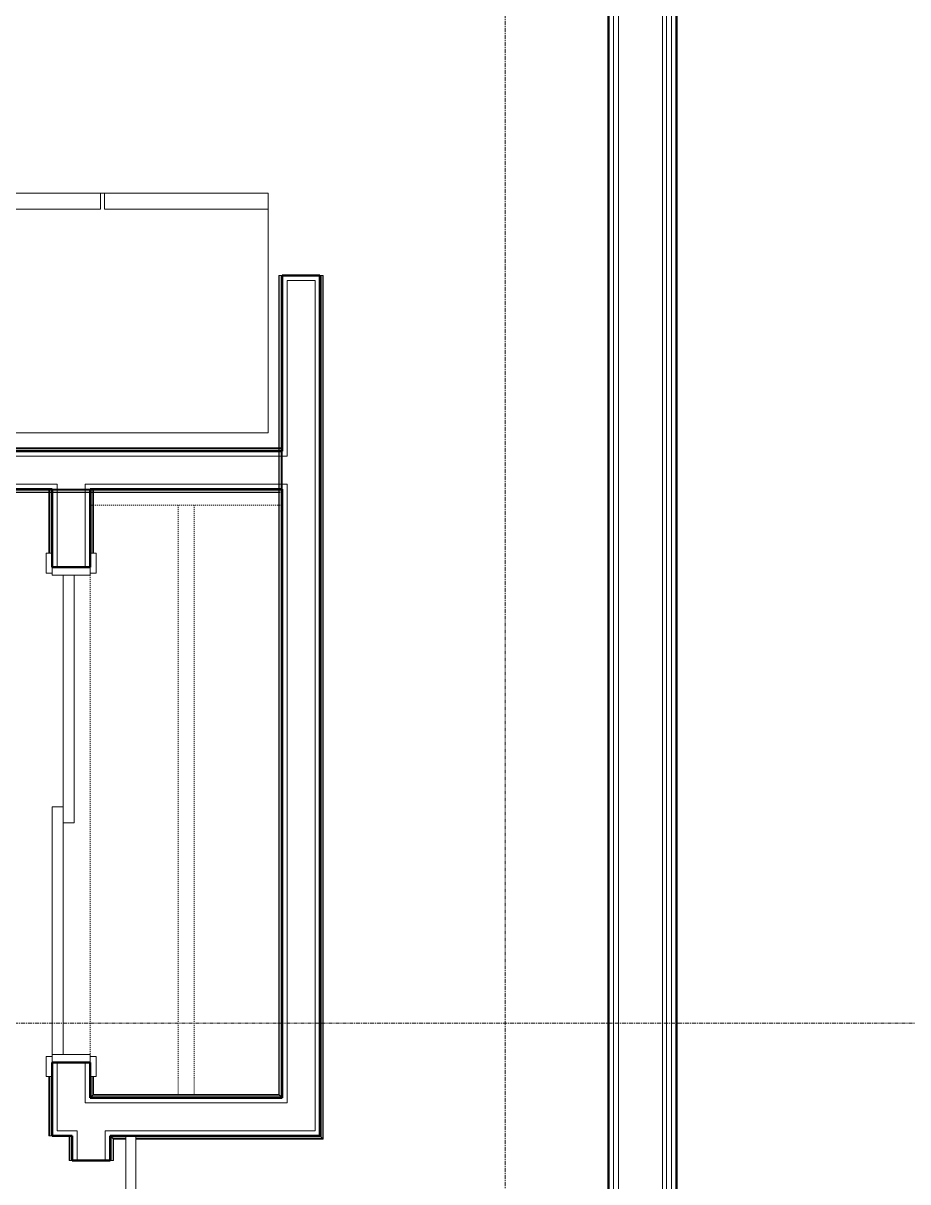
# Model space of a CAD drawing. Header units: inches. Extents: x -4218 to -1830, y 9767 to 12426.
# Drawn here: x -3214.6 to -3103.9, y 11827.3 to 11972.3 of the extents above; entities that cross this region are included whole.
import ezdxf

# ---------------------------------------------------------------- set-up
doc = ezdxf.new("R2010")
doc.units = ezdxf.units.IN
doc.header["$MEASUREMENT"] = 0
doc.linetypes.add('Dash', pattern=[0.25, 0.125, -0.125])
doc.linetypes.add('Grid Line 1_2_', pattern=[0.875, 0.5, -0.125, 0.125, -0.125])
for name, color, linetype, lineweight in [('0-1', 7, 'Continuous', 5), ('0-2', 253, 'Continuous', 9), ('A-DOOR-1', 7, 'Continuous', 9), ('A-DOOR-2', 50, 'Continuous', 20), ('A-DOOR-3', 250, 'Continuous', 50), ('A-DOOR-FRAM-1', 50, 'Continuous', 20), ('A-WALL-1', 250, 'Continuous', 50), ('A-WALL-2', 10, 'Continuous', 13), ('A-WALL-3', 254, 'Continuous', 9), ('A-WALL-4', 253, 'Continuous', 9), ('A-WALL-5', 252, 'Continuous', 9), ('A-WALL-6', 7, 'Continuous', 9), ('I-WALL-1', 250, 'Continuous', 50), ('I-WALL-4', 252, 'Continuous', 9), ('Q-CASE-HDLN-1', 7, 'Dash', 9), ('Q-SPCQ-1', 7, 'Continuous', 9), ('S-GRID-1', 1, 'Grid Line 1_2_', 9)]:
    doc.layers.add(name, color=color, linetype=linetype, lineweight=lineweight)

# ---------------------------------------------------------------- blocks, each defined once
blk = doc.blocks.new('Basic Wall _ INT - W4BØF - _5_8 GYP - 2X4 WOOD_BATT_ - 5_8 GYP_ - ___-3182027-BACKGROUND - 3RD FLOOR')
at = {"layer": 'A-WALL-4'}
for p, q in [((-3203.72, 11833.07), (-3203.75, 11833.1)), ((-3203.55, 11832.9), (-3203.61, 11832.96)), ((-3203.4, 11832.75), (-3203.54, 11832.89)), ((-3203.34, 11832.68), (-3203.4, 11832.75)), ((-3203.75, 11743.36), (-3203.75, 11742.74)), ((-3203.75, 11742.72), (-3203.72, 11742.72)), ((-3203.61, 11742.72), (-3203.55, 11742.72)), ((-3203.54, 11742.72), (-3203.4, 11742.72)), ((-3203.4, 11742.74), (-3203.4, 11743.36)), ((-3203.4, 11742.72), (-3203.34, 11742.72))]:
    blk.add_line(p, q, dxfattribs=at)
at = {"layer": 'A-WALL-5'}
for p, q in [((-3203.75, 11833.1), (-3203.75, 11830)), ((-3203.4, 11830), (-3203.4, 11832.75)), ((-3203.75, 11830), (-3203.72, 11830)), ((-3203.61, 11830), (-3203.55, 11830)), ((-3203.54, 11830), (-3203.4, 11830)), ((-3203.4, 11830), (-3203.34, 11830)), ((-3203.72, 11794), (-3203.75, 11794)), ((-3203.75, 11794), (-3203.75, 11743.36)), ((-3203.55, 11794), (-3203.61, 11794)), ((-3203.4, 11794), (-3203.54, 11794)), ((-3203.34, 11794), (-3203.4, 11794)), ((-3203.4, 11743.36), (-3203.4, 11794)), ((-3203.71, 11742.72), (-3203.75, 11742.72)), ((-3203.62, 11742.72), (-3203.71, 11742.72)), ((-3203.62, 11742.74), (-3203.62, 11743.36)), ((-3203.34, 11742.72), (-3203.62, 11742.72)), ((-3203.34, 11742.74), (-3203.34, 11743.36))]:
    blk.add_line(p, q, dxfattribs=at)
at = {"layer": 'A-WALL-6'}
for p, q in [((-3203.62, 11830), (-3203.62, 11832.97)), ((-3203.34, 11830), (-3203.34, 11832.68)), ((-3203.71, 11830), (-3203.75, 11830)), ((-3203.62, 11830), (-3203.71, 11830)), ((-3203.34, 11830), (-3203.62, 11830)), ((-3203.75, 11794), (-3203.71, 11794)), ((-3203.71, 11794), (-3203.62, 11794)), ((-3203.62, 11743.36), (-3203.62, 11794)), ((-3203.62, 11794), (-3203.34, 11794)), ((-3203.34, 11743.36), (-3203.34, 11794))]:
    blk.add_line(p, q, dxfattribs=at)
at = {"layer": 'A-WALL-6', "flags": 128}
for points in [[(-3203.71, 11833.05), (-3203.68, 11833.03), (-3203.66, 11833.01), (-3203.65, 11833), (-3203.63, 11832.98), (-3203.63, 11832.98), (-3203.62, 11832.97)], [(-3203.62, 11832.97), (-3203.6, 11832.95), (-3203.55, 11832.9), (-3203.45, 11832.8), (-3203.34, 11832.68)]]:
    blk.add_lwpolyline(points, dxfattribs=at)
blk = doc.blocks.new('Basic Wall _ INT - W4BØF - _5_8 GYP - 2X4 WOOD_BATT_ - 5_8 GYP_ - ___-3182026-BACKGROUND - 3RD FLOOR')
at = {"layer": 'A-WALL-3'}
blk.add_line((-3208.5, 11794), (-3208.52, 11794), dxfattribs=at)
at = {"layer": 'A-WALL-4'}
for p, q in [((-3208.85, 11833.1), (-3208.91, 11833.1)), ((-3208.7, 11833.1), (-3208.85, 11833.1)), ((-3208.64, 11833.1), (-3208.7, 11833.1)), ((-3208.5, 11833.1), (-3208.52, 11833.1)), ((-3208.85, 11794), (-3208.91, 11794)), ((-3208.7, 11794), (-3208.85, 11794)), ((-3208.85, 11790.37), (-3208.85, 11793.99)), ((-3208.64, 11794), (-3208.7, 11794)), ((-3208.5, 11794), (-3208.5, 11789.74)), ((-3208.85, 11789.74), (-3208.85, 11790.34)), ((-3208.85, 11789.54), (-3208.85, 11789.6)), ((-3208.85, 11789.45), (-3208.85, 11789.54)), ((-3208.85, 11789.34), (-3208.85, 11789.45)), ((-3208.5, 11743.36), (-3208.5, 11742.74))]:
    blk.add_line(p, q, dxfattribs=at)
at = {"layer": 'A-WALL-5'}
for p, q in [((-3208.91, 11833.1), (-3208.62, 11833.1)), ((-3208.85, 11830), (-3208.85, 11833.1)), ((-3208.62, 11833.1), (-3208.54, 11833.1)), ((-3208.54, 11833.1), (-3208.5, 11833.1)), ((-3208.5, 11833.1), (-3208.5, 11830)), ((-3208.91, 11830), (-3208.85, 11830)), ((-3208.85, 11830), (-3208.7, 11830)), ((-3208.7, 11830), (-3208.64, 11830)), ((-3208.52, 11830), (-3208.5, 11830)), ((-3208.91, 11794), (-3208.62, 11794)), ((-3208.91, 11790.37), (-3208.91, 11793.99)), ((-3208.62, 11794), (-3208.54, 11794)), ((-3208.62, 11793.99), (-3208.62, 11790.37)), ((-3208.54, 11794), (-3208.5, 11794)), ((-3208.91, 11789.74), (-3208.91, 11790.33)), ((-3208.91, 11789.55), (-3208.91, 11789.6)), ((-3208.91, 11789.46), (-3208.91, 11789.54)), ((-3208.91, 11789.34), (-3208.91, 11789.45)), ((-3208.85, 11742.72), (-3208.85, 11789.34)), ((-3208.62, 11790.36), (-3208.62, 11789.74)), ((-3208.5, 11789.74), (-3208.5, 11743.36)), ((-3208.91, 11742.72), (-3208.85, 11742.72)), ((-3208.85, 11742.72), (-3208.7, 11742.72)), ((-3208.7, 11742.72), (-3208.64, 11742.72)), ((-3208.52, 11742.72), (-3208.5, 11742.72))]:
    blk.add_line(p, q, dxfattribs=at)
at = {"layer": 'A-WALL-6'}
for p, q in [((-3208.91, 11830), (-3208.91, 11833.1)), ((-3208.62, 11833.1), (-3208.62, 11830)), ((-3208.62, 11830), (-3208.91, 11830)), ((-3208.54, 11830), (-3208.62, 11830)), ((-3208.5, 11830), (-3208.54, 11830)), ((-3208.91, 11742.72), (-3208.91, 11789.33)), ((-3208.62, 11789.74), (-3208.62, 11742.72)), ((-3208.62, 11742.72), (-3208.91, 11742.72)), ((-3208.54, 11742.72), (-3208.62, 11742.72)), ((-3208.5, 11742.72), (-3208.54, 11742.72))]:
    blk.add_line(p, q, dxfattribs=at)
blk = doc.blocks.new('Basic Wall _ INT - W4BØF - _5_8 GYP - 2X4 WOOD_BATT_ - 5_8 GYP_ - ___-3182031-BACKGROUND - 3RD FLOOR')
at = {"layer": 'A-WALL-3'}
for p, q in [((-3211.37, 11914), (-3211.44, 11914)), ((-3211.23, 11914), (-3211.37, 11914)), ((-3211.16, 11914), (-3211.22, 11914)), ((-3211.02, 11914), (-3211.05, 11914))]:
    blk.add_line(p, q, dxfattribs=at)
at = {"layer": 'A-WALL-4'}
for p, q in [((-3211.44, 11914), (-3211.17, 11914)), ((-3211.37, 11913.8), (-3211.37, 11913.85)), ((-3211.37, 11913.72), (-3211.37, 11913.79)), ((-3211.37, 11913.6), (-3211.37, 11913.7)), ((-3211.17, 11914), (-3211.15, 11914)), ((-3211.15, 11914), (-3211.11, 11914)), ((-3211.11, 11914), (-3211.09, 11914)), ((-3211.02, 11906.01), (-3211.02, 11905.5))]:
    blk.add_line(p, q, dxfattribs=at)
at = {"layer": 'A-WALL-5'}
for p, q in [((-3211.44, 11913.8), (-3211.44, 11913.85)), ((-3211.44, 11913.72), (-3211.44, 11913.79)), ((-3211.44, 11913.6), (-3211.44, 11913.7)), ((-3211.09, 11914), (-3211.06, 11914)), ((-3211.06, 11914), (-3211.02, 11914)), ((-3211.02, 11914), (-3211.02, 11906.01)), ((-3211.37, 11906.01), (-3211.37, 11913.58)), ((-3211.37, 11833.1), (-3211.37, 11840.51)), ((-3211.02, 11840.51), (-3211.02, 11833.1)), ((-3211.44, 11833.1), (-3211.37, 11833.1)), ((-3211.37, 11833.1), (-3211.23, 11833.1)), ((-3211.22, 11833.1), (-3211.16, 11833.1)), ((-3211.05, 11833.1), (-3211.02, 11833.1))]:
    blk.add_line(p, q, dxfattribs=at)
at = {"layer": 'A-WALL-6'}
for p, q in [((-3211.15, 11914), (-3211.15, 11906.01)), ((-3211.44, 11906.01), (-3211.44, 11913.58)), ((-3211.44, 11833.1), (-3211.44, 11840.51)), ((-3211.15, 11840.51), (-3211.15, 11833.1)), ((-3211.15, 11833.1), (-3211.44, 11833.1)), ((-3211.06, 11833.1), (-3211.15, 11833.1)), ((-3211.02, 11833.1), (-3211.06, 11833.1))]:
    blk.add_line(p, q, dxfattribs=at)
blk = doc.blocks.new('Basic Wall _ INT - W4BØF - _5_8 GYP - 2X4 WOOD_BATT_ - 5_8 GYP_ - ___-3182030-BACKGROUND - 3RD FLOOR')
at = {"layer": 'A-WALL-3'}
for p, q in [((-3206.25, 11914), (-3206.27, 11914)), ((-3206.07, 11914), (-3206.13, 11914)), ((-3205.92, 11914), (-3206.07, 11914)), ((-3205.86, 11914), (-3205.92, 11914))]:
    blk.add_line(p, q, dxfattribs=at)
at = {"layer": 'A-WALL-4'}
for p, q in [((-3206.21, 11914), (-3206.16, 11914)), ((-3206.16, 11914), (-3206.15, 11914)), ((-3206.15, 11914), (-3206.15, 11914)), ((-3206.15, 11914), (-3205.86, 11914)), ((-3205.92, 11913.8), (-3205.92, 11913.85)), ((-3205.92, 11913.72), (-3205.92, 11913.79)), ((-3205.92, 11913.6), (-3205.92, 11913.7)), ((-3206.27, 11906.01), (-3206.27, 11905.5)), ((-3206.27, 11842.26), (-3206.27, 11840.51)), ((-3205.92, 11838.2), (-3205.86, 11838.26)), ((-3206.27, 11837.85), (-3206.25, 11837.87)), ((-3206.13, 11837.99), (-3206.07, 11838.05)), ((-3206.07, 11838.05), (-3205.92, 11838.2))]:
    blk.add_line(p, q, dxfattribs=at)
at = {"layer": 'A-WALL-5'}
for p, q in [((-3206.27, 11914), (-3206.23, 11914)), ((-3206.27, 11914), (-3206.27, 11906.01)), ((-3206.23, 11914), (-3206.21, 11914)), ((-3205.86, 11913.8), (-3205.86, 11913.85)), ((-3205.86, 11913.72), (-3205.86, 11913.79)), ((-3205.86, 11913.6), (-3205.86, 11913.7)), ((-3205.92, 11906.01), (-3205.92, 11913.58)), ((-3206.27, 11840.51), (-3206.27, 11837.85)), ((-3205.92, 11838.2), (-3205.92, 11840.51))]:
    blk.add_line(p, q, dxfattribs=at)
at = {"layer": 'A-WALL-6'}
for p, q in [((-3206.15, 11906.01), (-3206.15, 11914)), ((-3205.86, 11906.01), (-3205.86, 11913.58)), ((-3206.15, 11837.97), (-3206.15, 11840.51)), ((-3205.86, 11838.26), (-3205.86, 11840.51))]:
    blk.add_line(p, q, dxfattribs=at)
at = {"layer": 'A-WALL-6', "flags": 128}
for points in [[(-3205.86, 11838.26), (-3205.98, 11838.14), (-3206.07, 11838.05), (-3206.13, 11837.99), (-3206.15, 11837.97)], [(-3206.15, 11837.97), (-3206.15, 11837.97), (-3206.16, 11837.96), (-3206.17, 11837.95), (-3206.19, 11837.93), (-3206.21, 11837.91), (-3206.23, 11837.89)]]:
    blk.add_lwpolyline(points, dxfattribs=at)
blk = doc.blocks.new('SLIDING - FLUSH - 5-0 x 6-8-3203585-BACKGROUND - 3RD FLOOR')
at = {"layer": 'A-DOOR-1'}
for p, q in [((-30.25, 3), (-32.75, 3)), ((-32.75, 3), (-32.75, 2.25)), ((-30.25, 2.25), (-30.25, 3)), ((30.25, 3), (30.25, 2.25)), ((32.75, 3), (30.25, 3)), ((32.75, 2.25), (32.75, 3)), ((-32.75, 2.25), (-30.25, 2.25)), ((30.25, 2.25), (32.75, 2.25)), ((-30.25, -2.5), (-32.75, -2.5)), ((-32.75, -2.5), (-32.75, -3.25)), ((-30.25, -3.25), (-30.25, -2.5)), ((32.75, -2.5), (30.25, -2.5)), ((30.25, -2.5), (30.25, -3.25)), ((32.75, -3.25), (32.75, -2.5)), ((-32.75, -3.25), (-30.25, -3.25)), ((30.25, -3.25), (32.75, -3.25))]:
    blk.add_line(p, q, dxfattribs=at)
at = {"layer": 'A-DOOR-2'}
for p, q in [((1, 2.25), (-30, 2.25)), ((-30, 2.25), (-30, 0.87)), ((1, 0.87), (1, 2.25)), ((-30, 0.87), (1, 0.87)), ((30, 0.87), (-1, 0.87)), ((-1, 0.87), (-1, -0.5)), ((30, -0.5), (30, 0.87)), ((-1, -0.5), (30, -0.5))]:
    blk.add_line(p, q, dxfattribs=at)
at = {"layer": 'A-DOOR-FRAM-1'}
for p, q in [((-30, 2.25), (-31, 2.25)), ((-31, 2.25), (-31, -2.5)), ((-30, -2.5), (-30, 2.25)), ((31, 2.25), (30, 2.25)), ((30, 2.25), (30, -2.5)), ((31, -2.5), (31, 2.25)), ((-31, -2.5), (-30, -2.5)), ((30, -2.5), (31, -2.5))]:
    blk.add_line(p, q, dxfattribs=at)
blk = doc.blocks.new('Basic Wall _ INT - W4BØF - _5_8 GYP - 2X4 WOOD_BATT_ - 5_8 GYP_ - ___-3182032-BACKGROUND - 3RD FLOOR')
at = {"layer": 'A-WALL-3'}
for p, q in [((-3335.1, 11919.16), (-3335.1, 11919.1)), ((-3335.1, 11919.1), (-3335.1, 11918.95)), ((-3335.1, 11918.95), (-3335.1, 11918.89)), ((-3335.1, 11918.77), (-3335.1, 11918.75)), ((-3334.47, 11919.1), (-3332.05, 11919.1)), ((-3298.47, 11918.75), (-3334.47, 11918.75)), ((-3331.96, 11919.1), (-3298.47, 11919.1)), ((-3265.47, 11918.75), (-3298.47, 11918.75)), ((-3265.47, 11919.1), (-3265.22, 11919.1)), ((-3265.22, 11918.75), (-3265.47, 11918.75)), ((-3241.22, 11919.1), (-3220.34, 11919.1)), ((-3217, 11918.75), (-3241.22, 11918.75)), ((-3220.28, 11919.1), (-3217, 11919.1)), ((-3182.25, 11919.1), (-3182.25, 11919.16)), ((-3182.25, 11918.95), (-3182.25, 11919.1)), ((-3182.25, 11918.89), (-3182.25, 11918.95)), ((-3182.25, 11918.75), (-3182.25, 11918.77))]:
    blk.add_line(p, q, dxfattribs=at)
at = {"layer": 'A-WALL-4'}
for p, q in [((-3335.1, 11919.04), (-3335.1, 11919.16)), ((-3335.1, 11919.1), (-3334.47, 11919.1)), ((-3335.1, 11918.95), (-3335.1, 11919.04)), ((-3335.1, 11918.87), (-3335.1, 11918.95)), ((-3335.1, 11918.86), (-3335.1, 11918.87)), ((-3335.1, 11918.85), (-3335.1, 11918.86)), ((-3335.1, 11918.79), (-3335.1, 11918.85)), ((-3335.1, 11918.75), (-3335.1, 11918.79)), ((-3334.47, 11918.75), (-3335.1, 11918.75)), ((-3333.67, 11918.87), (-3334.47, 11918.87)), ((-3298.47, 11918.87), (-3333.58, 11918.87)), ((-3265.22, 11918.87), (-3265.47, 11918.87)), ((-3218.19, 11918.87), (-3241.22, 11918.87)), ((-3217, 11918.87), (-3218.07, 11918.87)), ((-3182.66, 11919.1), (-3182.57, 11919.1)), ((-3182.54, 11919.1), (-3182.47, 11919.1)), ((-3182.45, 11919.1), (-3182.41, 11919.1)), ((-3182.25, 11919.16), (-3182.25, 11918.95)), ((-3182.25, 11918.95), (-3182.25, 11918.89)), ((-3182.25, 11918.89), (-3182.25, 11918.87)), ((-3182.25, 11918.87), (-3182.25, 11918.86)), ((-3182.25, 11918.86), (-3182.25, 11918.81))]:
    blk.add_line(p, q, dxfattribs=at)
at = {"layer": 'A-WALL-5'}
for p, q in [((-3335.1, 11919.16), (-3334.47, 11919.16)), ((-3334.47, 11918.87), (-3335.1, 11918.87)), ((-3309.47, 11919.16), (-3308.72, 11919.16)), ((-3265.47, 11919.16), (-3265.22, 11919.16)), ((-3241.22, 11919.16), (-3220.93, 11919.16)), ((-3220.91, 11919.16), (-3217, 11919.16)), ((-3217, 11919.1), (-3182.66, 11919.1)), ((-3182.25, 11918.75), (-3217, 11918.75)), ((-3182.66, 11919.16), (-3182.57, 11919.16)), ((-3182.54, 11919.16), (-3182.47, 11919.16)), ((-3182.45, 11919.16), (-3182.41, 11919.16)), ((-3182.25, 11918.81), (-3182.25, 11918.79)), ((-3182.25, 11918.79), (-3182.25, 11918.75))]:
    blk.add_line(p, q, dxfattribs=at)
at = {"layer": 'A-WALL-6'}
for p, q in [((-3217, 11919.16), (-3182.66, 11919.16)), ((-3182.25, 11918.87), (-3217, 11918.87))]:
    blk.add_line(p, q, dxfattribs=at)
blk = doc.blocks.new('Basic Wall _ INT - W4BØF - _5_8 GYP - 2X4 WOOD_BATT_ - 5_8 GYP_ - ___-3182033-BACKGROUND - 3RD FLOOR')
at = {"layer": 'A-WALL-3'}
for p, q in [((-3335.1, 11914), (-3335.1, 11913.97)), ((-3335.1, 11913.86), (-3335.1, 11913.79)), ((-3335.1, 11913.79), (-3335.1, 11913.64)), ((-3335.1, 11913.64), (-3335.1, 11913.58)), ((-3182.25, 11913.97), (-3182.25, 11914)), ((-3182.25, 11913.79), (-3182.25, 11913.86)), ((-3182.25, 11913.64), (-3182.25, 11913.79)), ((-3182.25, 11913.58), (-3182.25, 11913.64))]:
    blk.add_line(p, q, dxfattribs=at)
at = {"layer": 'A-WALL-4'}
for p, q in [((-3335.1, 11913.95), (-3335.1, 11914)), ((-3334.47, 11914), (-3335.1, 11914)), ((-3335.1, 11913.91), (-3335.1, 11913.95)), ((-3335.1, 11913.88), (-3335.1, 11913.91)), ((-3335.1, 11913.87), (-3335.1, 11913.88)), ((-3335.1, 11913.7), (-3335.1, 11913.87)), ((-3335.1, 11913.58), (-3335.1, 11913.7)), ((-3335.1, 11913.64), (-3334.47, 11913.64)), ((-3211.44, 11913.64), (-3211.32, 11913.64)), ((-3211.32, 11913.64), (-3211.23, 11913.64)), ((-3211.22, 11913.64), (-3211.17, 11913.64)), ((-3206.27, 11914), (-3211.02, 11914)), ((-3211, 11913.64), (-3206.9, 11913.64)), ((-3206.87, 11913.64), (-3206.27, 11913.64)), ((-3206.13, 11913.64), (-3206.07, 11913.64)), ((-3206.07, 11913.64), (-3205.98, 11913.64)), ((-3205.98, 11913.64), (-3205.86, 11913.64)), ((-3182.66, 11913.64), (-3182.57, 11913.64)), ((-3182.54, 11913.64), (-3182.48, 11913.64)), ((-3182.25, 11913.93), (-3182.25, 11913.91)), ((-3182.25, 11913.91), (-3182.25, 11913.88)), ((-3182.25, 11913.88), (-3182.25, 11913.87)), ((-3182.25, 11913.87), (-3182.25, 11913.58))]:
    blk.add_line(p, q, dxfattribs=at)
at = {"layer": 'A-WALL-5'}
for p, q in [((-3335.1, 11913.87), (-3334.47, 11913.87)), ((-3211.02, 11914), (-3334.47, 11914)), ((-3334.47, 11913.64), (-3211.44, 11913.64)), ((-3211.01, 11913.87), (-3206.9, 11913.87)), ((-3206.89, 11913.87), (-3206.27, 11913.87)), ((-3182.25, 11914), (-3206.27, 11914)), ((-3205.86, 11913.64), (-3182.66, 11913.64)), ((-3182.25, 11914), (-3182.25, 11913.95)), ((-3182.25, 11913.95), (-3182.25, 11913.93)), ((-3335.1, 11913.58), (-3334.47, 11913.58)), ((-3211.44, 11913.58), (-3211.32, 11913.58)), ((-3211.32, 11913.58), (-3211.23, 11913.58)), ((-3211.22, 11913.58), (-3211.17, 11913.58)), ((-3211, 11913.58), (-3206.9, 11913.58)), ((-3206.87, 11913.58), (-3206.27, 11913.58)), ((-3206.13, 11913.58), (-3206.07, 11913.58)), ((-3206.07, 11913.58), (-3205.98, 11913.58)), ((-3205.98, 11913.58), (-3205.86, 11913.58)), ((-3182.66, 11913.58), (-3182.57, 11913.58)), ((-3182.54, 11913.58), (-3182.48, 11913.58))]:
    blk.add_line(p, q, dxfattribs=at)
at = {"layer": 'A-WALL-6'}
for p, q in [((-3334.47, 11913.87), (-3211.01, 11913.87)), ((-3206.27, 11913.87), (-3182.25, 11913.87)), ((-3334.47, 11913.58), (-3211.44, 11913.58)), ((-3205.86, 11913.58), (-3182.66, 11913.58))]:
    blk.add_line(p, q, dxfattribs=at)
blk = doc.blocks.new('Basic Wall _ INT - W4BØF - _5_8 GYP - 2X4 WOOD_BATT_ - 5_8 GYP_ - ___-3182035-BACKGROUND - 3RD FLOOR')
at = {"layer": 'A-WALL-4'}
for p, q in [((-3177.5, 11833.1), (-3177.47, 11833.07)), ((-3177.36, 11832.96), (-3177.3, 11832.9)), ((-3177.29, 11832.89), (-3177.15, 11832.75)), ((-3177.15, 11832.75), (-3177.09, 11832.68))]:
    blk.add_line(p, q, dxfattribs=at)
at = {"layer": 'A-WALL-5'}
for p, q in [((-3177.47, 11940.76), (-3177.5, 11940.76)), ((-3177.5, 11833.1), (-3177.5, 11940.76)), ((-3177.3, 11940.76), (-3177.36, 11940.76)), ((-3177.15, 11940.76), (-3177.29, 11940.76)), ((-3177.09, 11940.76), (-3177.15, 11940.76)), ((-3177.15, 11940.76), (-3177.15, 11832.75))]:
    blk.add_line(p, q, dxfattribs=at)
at = {"layer": 'A-WALL-6'}
for p, q in [((-3177.5, 11940.76), (-3177.46, 11940.76)), ((-3177.46, 11940.76), (-3177.37, 11940.76)), ((-3177.37, 11832.97), (-3177.37, 11940.76)), ((-3177.37, 11940.76), (-3177.09, 11940.76)), ((-3177.09, 11940.76), (-3177.09, 11832.68))]:
    blk.add_line(p, q, dxfattribs=at)
at = {"layer": 'A-WALL-6', "flags": 128}
for points in [[(-3177.37, 11832.97), (-3177.38, 11832.98), (-3177.38, 11832.98), (-3177.4, 11833), (-3177.41, 11833.01), (-3177.43, 11833.03), (-3177.46, 11833.05)], [(-3177.09, 11832.68), (-3177.2, 11832.8), (-3177.3, 11832.9), (-3177.35, 11832.95), (-3177.37, 11832.97)]]:
    blk.add_lwpolyline(points, dxfattribs=at)
blk = doc.blocks.new('Basic Wall _ INT - W4BØF - _5_8 GYP - 2X4 WOOD_BATT_ - 5_8 GYP_ - ___-3182034-BACKGROUND - 3RD FLOOR')
at = {"layer": 'A-WALL-4'}
for p, q in [((-3182.6, 11919.16), (-3182.6, 11919.04)), ((-3182.6, 11919.04), (-3182.6, 11918.95)), ((-3182.6, 11918.95), (-3182.6, 11918.89)), ((-3182.6, 11918.74), (-3182.6, 11918.12)), ((-3182.6, 11918.07), (-3182.6, 11914.62)), ((-3182.25, 11914), (-3182.25, 11918.75)), ((-3182.6, 11914.61), (-3182.6, 11914)), ((-3182.6, 11913.85), (-3182.6, 11913.79)), ((-3182.6, 11913.79), (-3182.6, 11913.7)), ((-3182.6, 11913.7), (-3182.6, 11913.58)), ((-3182.66, 11838.26), (-3182.6, 11838.2)), ((-3182.6, 11838.2), (-3182.45, 11838.05)), ((-3182.45, 11838.05), (-3182.39, 11837.99)), ((-3182.27, 11837.87), (-3182.25, 11837.85))]:
    blk.add_line(p, q, dxfattribs=at)
at = {"layer": 'A-WALL-5'}
for p, q in [((-3182.6, 11940.76), (-3182.66, 11940.76)), ((-3182.45, 11940.76), (-3182.6, 11940.76)), ((-3182.6, 11940.76), (-3182.6, 11919.16)), ((-3182.39, 11940.76), (-3182.45, 11940.76)), ((-3182.25, 11940.76), (-3182.27, 11940.76)), ((-3182.25, 11918.75), (-3182.25, 11940.76)), ((-3182.66, 11919.16), (-3182.66, 11919.04)), ((-3182.66, 11919.04), (-3182.66, 11918.95)), ((-3182.66, 11918.95), (-3182.66, 11918.89)), ((-3182.66, 11918.74), (-3182.66, 11918.07)), ((-3182.66, 11918.06), (-3182.66, 11914.62)), ((-3182.37, 11918.75), (-3182.37, 11918.12)), ((-3182.37, 11918.1), (-3182.37, 11914.62)), ((-3182.66, 11914.61), (-3182.66, 11914)), ((-3182.66, 11913.85), (-3182.66, 11913.79)), ((-3182.66, 11913.79), (-3182.66, 11913.7)), ((-3182.66, 11913.7), (-3182.66, 11913.58)), ((-3182.37, 11914.62), (-3182.37, 11914)), ((-3182.25, 11837.85), (-3182.25, 11914)), ((-3182.6, 11913.58), (-3182.6, 11838.2))]:
    blk.add_line(p, q, dxfattribs=at)
at = {"layer": 'A-WALL-6'}
for p, q in [((-3182.66, 11940.76), (-3182.37, 11940.76)), ((-3182.66, 11940.76), (-3182.66, 11919.16)), ((-3182.37, 11940.76), (-3182.37, 11918.75)), ((-3182.37, 11940.76), (-3182.29, 11940.76)), ((-3182.29, 11940.76), (-3182.25, 11940.76)), ((-3182.37, 11914), (-3182.37, 11837.97)), ((-3182.66, 11913.58), (-3182.66, 11838.26))]:
    blk.add_line(p, q, dxfattribs=at)
at = {"layer": 'A-WALL-6', "flags": 128}
for points in [[(-3182.37, 11837.97), (-3182.39, 11837.99), (-3182.45, 11838.05), (-3182.54, 11838.14), (-3182.66, 11838.26)], [(-3182.29, 11837.89), (-3182.31, 11837.91), (-3182.33, 11837.93), (-3182.35, 11837.95), (-3182.36, 11837.96), (-3182.37, 11837.97), (-3182.37, 11837.97)]]:
    blk.add_lwpolyline(points, dxfattribs=at)
blk = doc.blocks.new('Basic Wall _ INT - W4BØF - _5_8 GYP - 2X4 WOOD_BATT_ - 5_8 GYP_ - ___-3182037-BACKGROUND - 3RD FLOOR')
at = {"layer": 'A-WALL-4'}
for p, q in [((-3205.86, 11838.26), (-3205.92, 11838.2)), ((-3182.6, 11838.2), (-3182.66, 11838.26)), ((-3206.25, 11837.87), (-3206.27, 11837.85)), ((-3206.07, 11838.05), (-3206.13, 11837.99)), ((-3205.92, 11838.2), (-3206.07, 11838.05)), ((-3182.45, 11838.05), (-3182.6, 11838.2)), ((-3182.39, 11837.99), (-3182.45, 11838.05)), ((-3182.25, 11837.85), (-3182.27, 11837.87))]:
    blk.add_line(p, q, dxfattribs=at)
at = {"layer": 'A-WALL-5'}
for p, q in [((-3182.25, 11837.85), (-3206.27, 11837.85)), ((-3205.92, 11838.2), (-3182.6, 11838.2))]:
    blk.add_line(p, q, dxfattribs=at)
at = {"layer": 'A-WALL-6'}
for p, q in [((-3205.86, 11838.26), (-3182.66, 11838.26)), ((-3182.37, 11837.97), (-3206.15, 11837.97))]:
    blk.add_line(p, q, dxfattribs=at)
at = {"layer": 'A-WALL-6', "flags": 128}
for points in [[(-3206.15, 11837.97), (-3206.13, 11837.99), (-3206.07, 11838.05), (-3205.98, 11838.14), (-3205.86, 11838.26)], [(-3182.66, 11838.26), (-3182.54, 11838.14), (-3182.45, 11838.05), (-3182.39, 11837.99), (-3182.37, 11837.97)], [(-3206.23, 11837.89), (-3206.21, 11837.91), (-3206.19, 11837.93), (-3206.17, 11837.95), (-3206.16, 11837.96), (-3206.15, 11837.97), (-3206.15, 11837.97)], [(-3182.37, 11837.97), (-3182.37, 11837.97), (-3182.36, 11837.96), (-3182.35, 11837.95), (-3182.33, 11837.93), (-3182.31, 11837.91), (-3182.29, 11837.89)]]:
    blk.add_lwpolyline(points, dxfattribs=at)
blk = doc.blocks.new('Basic Wall _ INT - W4BØF - _5_8 GYP - 2X4 WOOD_BATT_ - 5_8 GYP_ - ___-3182036-BACKGROUND - 3RD FLOOR')
at = {"layer": 'A-WALL-4'}
for p, q in [((-3203.75, 11833.1), (-3203.72, 11833.07)), ((-3203.61, 11832.96), (-3203.55, 11832.9)), ((-3203.54, 11832.89), (-3203.4, 11832.75)), ((-3203.4, 11832.75), (-3203.34, 11832.68)), ((-3177.47, 11833.07), (-3177.5, 11833.1)), ((-3177.3, 11832.9), (-3177.36, 11832.96)), ((-3177.15, 11832.75), (-3177.29, 11832.89)), ((-3177.09, 11832.68), (-3177.15, 11832.75))]:
    blk.add_line(p, q, dxfattribs=at)
at = {"layer": 'A-WALL-5'}
for p, q in [((-3177.5, 11833.1), (-3203.75, 11833.1)), ((-3203.4, 11832.75), (-3201.8, 11832.75)), ((-3200.53, 11832.75), (-3177.15, 11832.75))]:
    blk.add_line(p, q, dxfattribs=at)
at = {"layer": 'A-WALL-6'}
for p, q in [((-3203.62, 11832.97), (-3201.8, 11832.97)), ((-3203.34, 11832.68), (-3201.8, 11832.68)), ((-3200.53, 11832.97), (-3177.37, 11832.97)), ((-3200.53, 11832.68), (-3177.09, 11832.68))]:
    blk.add_line(p, q, dxfattribs=at)
at = {"layer": 'A-WALL-6', "flags": 128}
for points in [[(-3203.62, 11832.97), (-3203.63, 11832.98), (-3203.63, 11832.98), (-3203.65, 11833), (-3203.66, 11833.01), (-3203.68, 11833.03), (-3203.71, 11833.05)], [(-3203.34, 11832.68), (-3203.45, 11832.8), (-3203.55, 11832.9), (-3203.6, 11832.95), (-3203.62, 11832.97)], [(-3177.46, 11833.05), (-3177.43, 11833.03), (-3177.41, 11833.01), (-3177.4, 11833), (-3177.38, 11832.98), (-3177.38, 11832.98), (-3177.37, 11832.97)], [(-3177.37, 11832.97), (-3177.35, 11832.95), (-3177.3, 11832.9), (-3177.2, 11832.8), (-3177.09, 11832.68)]]:
    blk.add_lwpolyline(points, dxfattribs=at)
blk = doc.blocks.new('Refrigerator_-_Side-by-Side_6047 - 36_ X 30_-1372843-BACKGROUND - 3RD FLOOR')
at = {"layer": 'Q-SPCQ-1'}
for p, q in [((-17.88, 15.58), (17.87, 15.58)), ((-17.88, -14.42), (-17.88, 15.58)), ((-17.88, 15.58), (-3.13, 15.58)), ((-17.88, 15.58), (-17.88, 13.58)), ((-3.13, 13.58), (-3.13, 15.58)), ((-2.63, 15.58), (17.87, 15.58)), ((-2.63, 15.58), (-2.63, 13.58)), ((17.87, 15.58), (17.87, -14.42)), ((17.87, 13.58), (17.87, 15.58)), ((-3.13, 13.58), (-17.88, 13.58)), ((17.87, 13.58), (-2.63, 13.58)), ((17.87, -14.42), (-17.88, -14.42))]:
    blk.add_line(p, q, dxfattribs=at)
blk = doc.blocks.new('BARN - FLUSH - 3-0 x 7-0 BARN DOOR-V117-BACKGROUND - 3RD FLOOR')
at = {"layer": 'A-DOOR-1'}
for p, q in [((21, -4.32), (-60, -4.32)), ((-60, -4.95), (-60, -4.32)), ((-52, -4.07), (-26, -4.07)), ((21, -4.32), (21, -4.95)), ((-60, -5.57), (-60, -4.95)), ((-60, -5.57), (21, -5.57)), ((-54.5, -5.67), (-56, -5.67)), ((-56, -5.67), (-56, -6)), ((-54.5, -6), (-54.5, -5.67)), ((-23.5, -6), (-23.5, -5.67)), ((-22, -5.67), (-23.5, -5.67)), ((-22, -5.67), (-22, -6)), ((21, -4.95), (21, -5.57)), ((-54.5, -6), (-56, -6)), ((-22, -6), (-23.5, -6))]:
    blk.add_line(p, q, dxfattribs=at)
at = {"layer": 'A-DOOR-3'}
for p, q in [((-52, -4.07), (-57, -4.07)), ((-57, -4.07), (-57, -4.32)), ((-52, -4.33), (-52, -4.07)), ((-21, -4.07), (-26, -4.07)), ((-26, -4.07), (-26, -4.32)), ((-21, -4.32), (-21, -4.07)), ((-57, -5.59), (-57, -5.82)), ((-21, -5.82), (-21, -5.59)), ((-57, -5.82), (-56, -5.82)), ((-54.5, -5.82), (-23.5, -5.82)), ((-22, -5.82), (-21, -5.82))]:
    blk.add_line(p, q, dxfattribs=at)
blk = doc.blocks.new('OD_CW_Closet - OD_CW_Closet-2508933-BACKGROUND - 3RD FLOOR')
at = {"layer": 'Q-CASE-HDLN-1'}
for p, q in [((74.9, 24), (0.74, 24)), ((0.74, 24), (0.74, 0)), ((74.9, 0), (74.9, 24)), ((0.74, 13), (74.9, 13)), ((0.74, 11), (74.9, 11)), ((0.74, 0), (74.9, 0))]:
    blk.add_line(p, q, dxfattribs=at)
blk = doc.blocks.new('CTR - 1st Phase - Unit Layouts_rvt-1-BACKGROUND - 3RD FLOOR')
at = {"layer": 'A-WALL-1'}
for p, q in [((-3182.25, 11940.76), (-3182.25, 11918.75)), ((-3181.62, 11940.76), (-3182.25, 11940.76)), ((-3178.12, 11940.76), (-3181.62, 11940.76)), ((-3177.5, 11940.76), (-3178.12, 11940.76)), ((-3177.5, 11837.85), (-3177.5, 11940.76)), ((-3182.25, 11918.75), (-3335.1, 11918.75)), ((-3335.1, 11914), (-3211.02, 11914)), ((-3211.02, 11914), (-3211.02, 11904.26)), ((-3206.27, 11904.26), (-3206.27, 11914)), ((-3206.27, 11914), (-3182.25, 11914)), ((-3182.25, 11914), (-3182.25, 11837.85)), ((-3211.02, 11904.26), (-3206.27, 11904.26)), ((-3206.27, 11842.26), (-3211.02, 11842.26)), ((-3211.02, 11842.26), (-3211.02, 11833.1)), ((-3206.27, 11837.85), (-3206.27, 11842.26)), ((-3182.25, 11837.85), (-3206.27, 11837.85)), ((-3177.5, 11833.72), (-3177.5, 11837.85)), ((-3211.02, 11833.1), (-3210.4, 11833.1)), ((-3210.4, 11833.1), (-3208.5, 11833.1)), ((-3208.5, 11833.1), (-3208.5, 11830)), ((-3203.75, 11830), (-3203.75, 11833.1)), ((-3203.75, 11833.1), (-3177.5, 11833.1)), ((-3177.5, 11833.1), (-3177.5, 11833.72)), ((-3208.5, 11830), (-3203.75, 11830))]:
    blk.add_line(p, q, dxfattribs=at)
at = {"layer": 'A-WALL-2'}
for p, q in [((-3181.62, 11918.12), (-3181.62, 11940.13)), ((-3178.12, 11940.13), (-3181.62, 11940.13)), ((-3178.12, 11837.85), (-3178.12, 11940.13)), ((-3182.25, 11918.12), (-3334.47, 11918.12)), ((-3181.62, 11918.12), (-3182.25, 11918.12)), ((-3210.4, 11914.62), (-3334.47, 11914.62)), ((-3210.4, 11914.62), (-3210.4, 11914)), ((-3210.4, 11914), (-3210.4, 11904.26)), ((-3206.9, 11914.62), (-3206.9, 11914)), ((-3182.25, 11914.62), (-3206.9, 11914.62)), ((-3206.9, 11914), (-3206.9, 11904.26)), ((-3181.62, 11914.62), (-3182.25, 11914.62)), ((-3181.62, 11837.85), (-3181.62, 11914.62)), ((-3210.4, 11842.26), (-3210.4, 11833.72)), ((-3206.9, 11842.26), (-3206.9, 11837.22)), ((-3206.27, 11837.22), (-3206.9, 11837.22)), ((-3181.62, 11837.22), (-3206.27, 11837.22)), ((-3181.62, 11837.85), (-3181.62, 11837.22)), ((-3178.12, 11837.85), (-3178.12, 11837.22)), ((-3178.12, 11837.22), (-3178.12, 11833.72)), ((-3207.87, 11833.72), (-3210.4, 11833.72)), ((-3207.87, 11833.72), (-3207.87, 11833.1)), ((-3207.87, 11833.1), (-3207.87, 11830)), ((-3204.37, 11833.72), (-3204.37, 11833.1)), ((-3178.12, 11833.72), (-3204.37, 11833.72)), ((-3204.37, 11833.1), (-3204.37, 11830))]:
    blk.add_line(p, q, dxfattribs=at)
at = {"layer": 'A-WALL-3'}
for p, q in [((-3182.57, 11918.75), (-3182.66, 11918.75)), ((-3182.47, 11918.75), (-3182.54, 11918.75)), ((-3182.41, 11918.75), (-3182.45, 11918.75)), ((-3182.25, 11919.16), (-3182.25, 11918.89)), ((-3211.44, 11914), (-3211.17, 11914)), ((-3211.02, 11913.85), (-3211.02, 11913.8)), ((-3211.02, 11913.79), (-3211.02, 11913.72)), ((-3211.02, 11913.7), (-3211.02, 11913.6)), ((-3206.27, 11913.8), (-3206.27, 11913.85)), ((-3206.27, 11913.72), (-3206.27, 11913.79)), ((-3206.27, 11913.6), (-3206.27, 11913.7)), ((-3206.13, 11914), (-3205.86, 11914)), ((-3182.66, 11914), (-3182.57, 11914)), ((-3182.54, 11914), (-3182.48, 11914)), ((-3182.25, 11913.85), (-3182.25, 11913.58)), ((-3211.02, 11906.01), (-3211.02, 11905.5)), ((-3206.27, 11905.5), (-3206.27, 11906.01)), ((-3206.27, 11840.51), (-3206.27, 11842.26))]:
    blk.add_line(p, q, dxfattribs=at)
at = {"layer": 'A-WALL-4'}
for p, q in [((-3182.25, 11940.76), (-3182.25, 11919.16)), ((-3177.5, 11837.85), (-3177.5, 11940.76)), ((-3182.66, 11918.75), (-3217, 11918.75)), ((-3334.47, 11914), (-3211.44, 11914)), ((-3205.86, 11914), (-3182.66, 11914)), ((-3211.02, 11913.58), (-3211.02, 11906.01)), ((-3206.27, 11906.01), (-3206.27, 11913.58)), ((-3182.25, 11913.58), (-3182.25, 11837.85)), ((-3206.27, 11904.26), (-3211.02, 11904.26)), ((-3211.02, 11842.26), (-3206.27, 11842.26)), ((-3211.02, 11840.51), (-3211.02, 11833.1)), ((-3206.27, 11837.85), (-3206.27, 11840.51)), ((-3182.25, 11837.85), (-3206.27, 11837.85)), ((-3177.5, 11837.85), (-3177.5, 11833.1)), ((-3208.64, 11833.1), (-3208.91, 11833.1)), ((-3208.5, 11833.1), (-3208.5, 11830)), ((-3203.75, 11830), (-3203.75, 11833.1)), ((-3203.75, 11833.1), (-3177.5, 11833.1))]:
    blk.add_line(p, q, dxfattribs=at)
at = {"layer": 'A-WALL-5'}
for p, q in [((-3182.25, 11940.76), (-3177.5, 11940.76)), ((-3208.91, 11833.1), (-3211.02, 11833.1)), ((-3203.75, 11830), (-3208.5, 11830))]:
    blk.add_line(p, q, dxfattribs=at)
at = {"layer": '0-2'}
for name, p in [('Refrigerator_-_Side-by-Side_6047 - 36_ X 30_-1372843-BACKGROUND - 3RD FLOOR', (-3201.85, 11935.48)), ('Basic Wall _ INT - W4BØF - _5_8 GYP - 2X4 WOOD_BATT_ - 5_8 GYP_ - ___-3182034-BACKGROUND - 3RD FLOOR', (0, 0)), ('Basic Wall _ INT - W4BØF - _5_8 GYP - 2X4 WOOD_BATT_ - 5_8 GYP_ - ___-3182035-BACKGROUND - 3RD FLOOR', (0, 0)), ('Basic Wall _ INT - W4BØF - _5_8 GYP - 2X4 WOOD_BATT_ - 5_8 GYP_ - ___-3182032-BACKGROUND - 3RD FLOOR', (0, 0)), ('Basic Wall _ INT - W4BØF - _5_8 GYP - 2X4 WOOD_BATT_ - 5_8 GYP_ - ___-3182033-BACKGROUND - 3RD FLOOR', (0, 0)), ('Basic Wall _ INT - W4BØF - _5_8 GYP - 2X4 WOOD_BATT_ - 5_8 GYP_ - ___-3182031-BACKGROUND - 3RD FLOOR', (0, 0)), ('Basic Wall _ INT - W4BØF - _5_8 GYP - 2X4 WOOD_BATT_ - 5_8 GYP_ - ___-3182030-BACKGROUND - 3RD FLOOR', (0, 0)), ('Basic Wall _ INT - W4BØF - _5_8 GYP - 2X4 WOOD_BATT_ - 5_8 GYP_ - ___-3182037-BACKGROUND - 3RD FLOOR', (0, 0)), ('Basic Wall _ INT - W4BØF - _5_8 GYP - 2X4 WOOD_BATT_ - 5_8 GYP_ - ___-3182026-BACKGROUND - 3RD FLOOR', (0, 0)), ('Basic Wall _ INT - W4BØF - _5_8 GYP - 2X4 WOOD_BATT_ - 5_8 GYP_ - ___-3182027-BACKGROUND - 3RD FLOOR', (0, 0)), ('Basic Wall _ INT - W4BØF - _5_8 GYP - 2X4 WOOD_BATT_ - 5_8 GYP_ - ___-3182036-BACKGROUND - 3RD FLOOR', (0, 0))]:
    blk.add_blockref(name, p, dxfattribs=at)
for name, p, rotation in [('OD_CW_Closet - OD_CW_Closet-2508933-BACKGROUND - 3RD FLOOR', (-3206.25, 11912.74), 269.9999999999845), ('SLIDING - FLUSH - 5-0 x 6-8-3203585-BACKGROUND - 3RD FLOOR', (-3208.77, 11873.26), 90.00000000002521), ('BARN - FLUSH - 3-0 x 7-0 BARN DOOR-V117-BACKGROUND - 3RD FLOOR', (-3206.12, 11812), 90.00000000000244)]:
    blk.add_blockref(name, p, dxfattribs=dict(at, rotation=rotation))
blk = doc.blocks.new('CTR - 1st Phase - Common Walls_rvt-1-BACKGROUND - 3RD FLOOR')
at = {"layer": 'A-WALL-2'}
for p, q in [((-3140.75, 11743.36), (-3140.75, 12110.34)), ((-3140.12, 11743.36), (-3140.12, 12110.34)), ((-3134.62, 11743.36), (-3134.62, 12110.34)), ((-3134.12, 11743.36), (-3134.12, 12110.34)), ((-3133.5, 11743.36), (-3133.5, 12110.34))]:
    blk.add_line(p, q, dxfattribs=at)
at = {"layer": 'I-WALL-1'}
for p, q in [((-3141.37, 12110.34), (-3141.37, 11743.36)), ((-3132.87, 11743.36), (-3132.87, 12110.34))]:
    blk.add_line(p, q, dxfattribs=at)
at = {"layer": 'I-WALL-4'}
for p, q in [((-3141.37, 12076.43), (-3141.37, 11743.36)), ((-3132.87, 11743.36), (-3132.87, 12076.44))]:
    blk.add_line(p, q, dxfattribs=at)

msp = doc.modelspace()

# ---------------------------------------------------------------- linework, layer by layer
at = {"layer": 'S-GRID-1'}
for p, q in [((-3154.32, 9836.18), (-3154.32, 12376.81)), ((-1830.2, 11847.19), (-4168.71, 11847.19))]:
    msp.add_line(p, q, dxfattribs=at)

# ---------------------------------------------------------------- block references
at = {"layer": '0-1'}
for name in ['CTR - 1st Phase - Unit Layouts_rvt-1-BACKGROUND - 3RD FLOOR', 'CTR - 1st Phase - Common Walls_rvt-1-BACKGROUND - 3RD FLOOR']:
    msp.add_blockref(name, (0, 0), dxfattribs=at)

doc.saveas('drawing.dxf')
